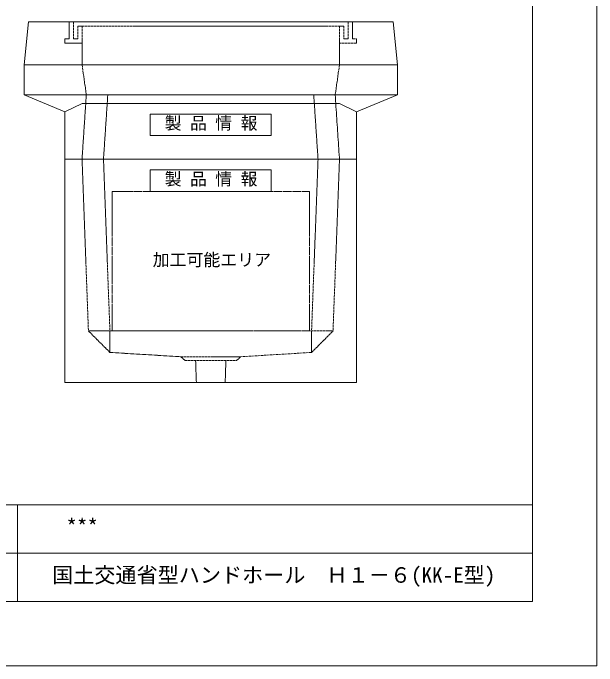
# Model space of a CAD drawing. Units: millimetres, scale not verified. Extents: x -2228 to 2228, y -1575 to 1575.
# Drawn here: x 867 to 2228, y -1575 to -55 of the extents above; entities that cross this region are included whole.
import ezdxf
from ezdxf.enums import TextEntityAlignment as Align

# ---------------------------------------------------------------- set-up
doc = ezdxf.new("R2010")
doc.units = ezdxf.units.MM
doc.header["$LTSCALE"] = 10
doc.linetypes.add('LONG_DASHED1', pattern=[7, 6, -1])
doc.linetypes.add('LONG_DOUBLE_CHAIN', pattern=[21.8, 18, -1, 0.6, -0.6, 0.6, -1])
for name, color, linetype, lineweight in [('0-0_D-TTL', 7, 'Continuous', 9), ('0-1_Defpoints', 7, 'Continuous', 9), ('0-2_D-TTL-FRAM1', 134, 'Continuous', 9), ('0-3_D-TTL-TXT', 7, 'Continuous', 9), ('0-5_D-STR', 7, 'LONG_DASHED1', 9), ('0-6_D-STR-STR1', 7, 'LONG_DASHED1', 9), ('0-7_D-STR-STR4', 134, 'LONG_DASHED1', 9), ('0-A_D-STR-STR5', 1, 'LONG_DOUBLE_CHAIN', 9)]:
    doc.layers.add(name, color=color, linetype=linetype, lineweight=lineweight)
doc.styles.add('ＭＳ ゴシック', font='')
doc.styles.get('ＭＳ ゴシック').set_extended_font_data('MS Gothic')

# ---------------------------------------------------------------- blocks, each defined once
blk = doc.blocks.new('A$C4DE05FD1')
at = {"layer": '0-0_D-TTL', "color": 134}
for p in [(57400, 38000), (2000, 2000)]:
    blk.add_line(p, (57400, 2000), dxfattribs=at)
at = {"layer": '0-1_Defpoints', "color": 134}
for p in [(59400, 42000), (0, 0)]:
    blk.add_line(p, (59400, 0), dxfattribs=at)
at = {"layer": '0-2_D-TTL-FRAM1'}
for p, q in [((19400, 5000), (57400, 5000)), ((41400, 5000), (41400, 2000)), ((32400, 3500), (57400, 3500))]:
    blk.add_line(p, q, dxfattribs=at)
blk = doc.blocks.new('A$C019679C0')
at = {"layer": '0-5_D-STR', "linetype": 'Continuous'}
for p, q in [((-4350, 0), (-4250, 1000)), ((4250, 1000), (-4250, 1000)), ((4350, 0), (4250, 1000)), ((-4350, 0), (4350, 0))]:
    blk.add_line(p, q, dxfattribs=at)
at = {"layer": '0-5_D-STR'}
for p, q in [((-3000, 0), (-3000, 900)), ((3000, 900), (3000, 0))]:
    blk.add_line(p, q, dxfattribs=at)
at = {"layer": '0-7_D-STR-STR4'}
for points in [[(-3300, 1000), (-3300, 600), (-3400, 600), (-3400, 500), (-3000, 500)], [(-3000, 900), (-3100, 900), (-3100, 600), (-3200, 600), (-3200, 1000)], [(3300, 1000), (3300, 600), (3400, 600), (3400, 500), (3000, 500)], [(3100, 900), (3100, 600), (3200, 600), (3200, 1000)], [(-3000, 900), (3000, 900), (3100, 900)]]:
    blk.add_lwpolyline(points, dxfattribs=at)
blk = doc.blocks.new('A$C3FC15DFF')
at = {"layer": '0-6_D-STR-STR1', "linetype": 'Continuous'}
blk.add_lwpolyline([(-1410, 0), (1410, 0), (1410, -500), (-1410, -500)], close=True, dxfattribs=at)
at = {"layer": '0-6_D-STR-STR1', "style": 'ＭＳ ゴシック'}
blk.add_text('製 品 情 報', height=288.6, dxfattribs=at).set_placement((-1074.8, -441.3), align=Align.BOTTOM_LEFT)
blk = doc.blocks.new('A$C229041C4')
at = {"layer": '0-5_D-STR', "linetype": 'Continuous'}
for p, q in [((-4350, 2200), (4350, 2200)), ((-4350, 1500), (-4350, 2200)), ((4350, 2200), (4350, 1500)), ((-4350, 1500), (4350, 1500)), ((-3400, 1100), (-4350, 1500)), ((3400, 1100), (4350, 1500)), ((-3400, 1100), (-3000, 1300)), ((-3000, 1300), (3000, 1300)), ((3400, 1100), (3000, 1300)), ((-3400, 0), (-3400, 1100)), ((3400, 0), (3400, 1100)), ((-3400, 0), (3400, 0))]:
    blk.add_line(p, q, dxfattribs=at)
at = {"layer": '0-5_D-STR'}
for p, q in [((-3000, 2200), (-2900, 1500)), ((3000, 2200), (2900, 1500)), ((-2900, 1500), (-3000, 0)), ((-2400, 1500), (-2500, 0)), ((2400, 1500), (2500, 0)), ((2900, 1500), (3000, 0))]:
    blk.add_line(p, q, dxfattribs=at)
at = {"layer": '0-6_D-STR-STR1'}
blk.add_blockref('A$C3FC15DFF', (0, 1050), dxfattribs=at)
blk = doc.blocks.new('A$C050E6840')
at = {"layer": '0-5_D-STR', "linetype": 'Continuous'}
for p in [(-3400, 0), (3400, -5200)]:
    blk.add_line(p, (3400, 0), dxfattribs=at)
at = {"layer": '0-5_D-STR'}
for p, q in [((-3000, 0), (-2850, -4000)), ((-2500, 0), (-2350, -4000)), ((2500, 0), (2350, -4000)), ((3000, 0), (2850, -4000)), ((-2350, -4500), (-2850, -4000)), ((-2850, -4000), (2850, -4000)), ((-2350, -4500), (-2350, -4000)), ((2350, -4500), (2850, -4000)), ((2350, -4500), (2350, -4000)), ((-2350, -4500), (-700, -4600)), ((2350, -4500), (700, -4600)), ((-600, -4690), (-700, -4600)), ((-700, -4600), (700, -4600)), ((-600, -4690), (600, -4690)), ((-336.2, -5200), (-352.5, -4690)), ((336.2, -5200), (352.5, -4690)), ((600, -4690), (700, -4600))]:
    blk.add_line(p, q, dxfattribs=at)
at = {"layer": '0-5_D-STR', "linetype": 'Continuous'}
blk.add_lwpolyline([(3400, -5200), (-3400, -5200), (-3400, 0)], dxfattribs=at)
at = {"layer": '0-A_D-STR-STR5'}
for p, q in [((2300, -750), (2300, -4000)), ((2300, -4000), (-2300, -4000))]:
    blk.add_line(p, q, dxfattribs=at)
blk.add_lwpolyline([(2300, -750), (-2300, -750), (-2300, -4000)], dxfattribs=at)
at = {"layer": '0-6_D-STR-STR1'}
blk.add_blockref('A$C3FC15DFF', (0, -250), dxfattribs=at)

msp = doc.modelspace()

# ---------------------------------------------------------------- block references
at = {"layer": '0-0_D-TTL', "xscale": 0.075, "yscale": 0.075}
msp.add_blockref('A$C4DE05FD1', (-2227.5, -1575), dxfattribs=at)
at = {"layer": '0-5_D-STR', "xscale": 0.1, "yscale": 0.1}
for name, p in [('A$C019679C0', (1327.5, -175)), ('A$C229041C4', (1327.5, -395)), ('A$C050E6840', (1327.5, -395))]:
    msp.add_blockref(name, p, dxfattribs=at)

# ---------------------------------------------------------------- texts
at = {"layer": '0-3_D-TTL-TXT', "style": 'ＭＳ ゴシック'}
for s, p in [('***', (990.99, -1279.65)), ('国土交通省型ハンドホール\u3000Ｈ１－６(KK-E型)', (957.75, -1392.15))]:
    msp.add_text(s, height=36.07, dxfattribs=at).set_placement(p, align=Align.BOTTOM_LEFT)
at = {"layer": '0-A_D-STR-STR5', "style": 'ＭＳ ゴシック'}
msp.add_text('加工可能エリア', height=28.89, dxfattribs=at).set_placement((1192.16, -652.32), align=Align.BOTTOM_LEFT)

doc.saveas('drawing.dxf')
